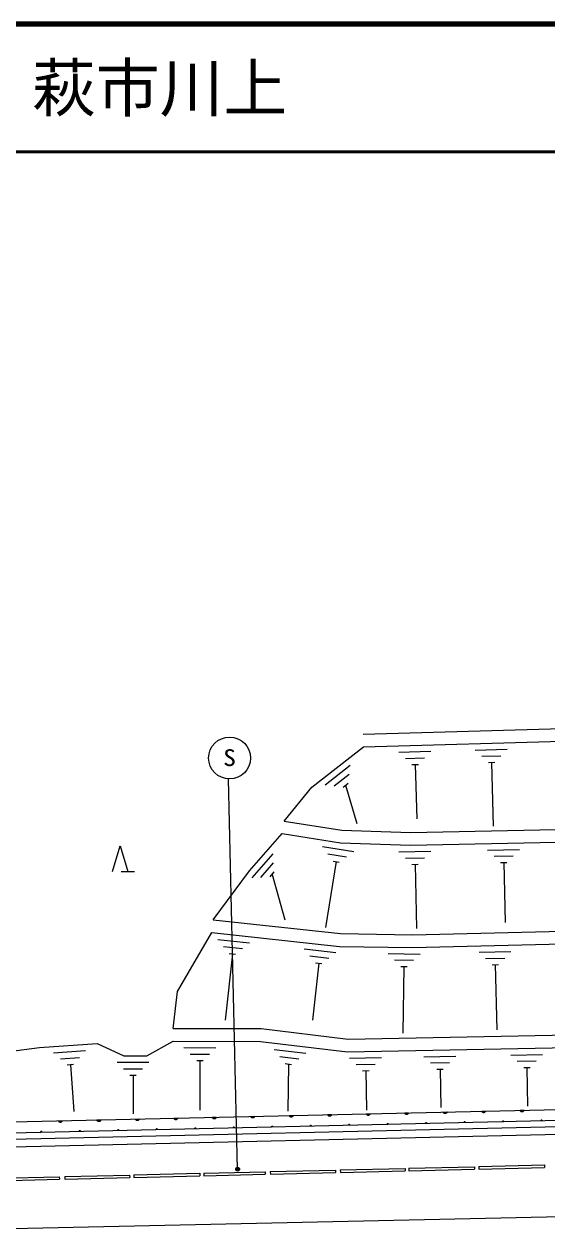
# Model space of a CAD drawing. Units: millimetres, scale not verified. Extents: x 40000 to 680000, y 20000 to 380000.
# Drawn here: x 404397 to 445394, y 285473 to 380000 of the extents above; entities that cross this region are included whole.
import ezdxf
from ezdxf.enums import TextEntityAlignment as Align

# ---------------------------------------------------------------- set-up
doc = ezdxf.new("R2010")
doc.units = ezdxf.units.MM
doc.header["$LTSCALE"] = 1000
for name, color, linetype, lineweight in [('M-BGD', 7, 'Continuous', 25), ('M-TTL', 2, 'Continuous', 140), ('M-TTL-LINE', 7, 'Continuous', 50)]:
    doc.layers.add(name, color=color, linetype=linetype, lineweight=lineweight)
doc.layers.add('M-TTL-TXT', color=7, linetype='Continuous')
doc.styles.add('ＭＳ ゴシック', font='')
doc.styles.get('ＭＳ ゴシック').set_extended_font_data('MS Gothic')

msp = doc.modelspace()

# ---------------------------------------------------------------- linework, layer by layer
at = {"layer": 'M-BGD'}
for p, q in [((430996, 324344), (483393, 325806)), ((431024, 323344), (483421, 324806)), ((433786, 322921), (436285, 322991)), ((434300, 322435), (435800, 322477)), ((439774, 323088), (442273, 323158)), ((440288, 322602), (441787, 322644)), ((428004, 320360), (429977, 321896)), ((434814, 321949), (435314, 321963)), ((435064, 321956), (435182, 317706)), ((440802, 322116), (441302, 322130)), ((441052, 322123), (441191, 317124)), ((421141, 290234), (420429, 320818)), ((428706, 320273), (429889, 321194)), ((429407, 320185), (429802, 320492)), ((429605, 320339), (430493, 317328)), ((422269, 313064), (423916, 314944)), ((427792, 315525), (430261, 315131)), ((428207, 314953), (429688, 314716)), ((433788, 315103), (436287, 315155)), ((440742, 315247), (443241, 315299)), ((441252, 314758), (442752, 314789)), ((422974, 313110), (423962, 314239)), ((428868, 314341), (428041, 309168)), ((428621, 314380), (429115, 314301)), ((434298, 314613), (435798, 314644)), ((434808, 314124), (435308, 314134)), ((435058, 314129), (435163, 309104)), ((441763, 314268), (442262, 314279)), ((442012, 314273), (442110, 309575)), ((412011, 313579), (413051, 313579)), ((423680, 313157), (424009, 313533)), ((423845, 313345), (424844, 309787)), ((419596, 308243), (422081, 307971)), ((420038, 307692), (421529, 307528)), ((426365, 307502), (428850, 307229)), ((440074, 307237), (442573, 307297)), ((420729, 307113), (420158, 301902)), ((420481, 307140), (420978, 307086)), ((426807, 306950), (428299, 306787)), ((427499, 306371), (427009, 301904)), ((427250, 306399), (427747, 306344)), ((432944, 307140), (435444, 307100)), ((433436, 306632), (434936, 306608)), ((440586, 306749), (442085, 306785)), ((441098, 306261), (441598, 306273)), ((433928, 306124), (434428, 306116)), ((434178, 306120), (434094, 300890)), ((441348, 306267), (441472, 301164)), ((416933, 299760), (419433, 299757)), ((406707, 299347), (409201, 299528)), ((407242, 298884), (408738, 298993)), ((417432, 299259), (418932, 299257)), ((417931, 298758), (418431, 298758)), ((418181, 298758), (418177, 294869)), ((424005, 299620), (426487, 299320)), ((424442, 299064), (425931, 298884)), ((429926, 298934), (432426, 298982)), ((435750, 299047), (438250, 299096)), ((442556, 299180), (445055, 299229)), ((443066, 298690), (444565, 298719)), ((407777, 298422), (408276, 298458)), ((408027, 298440), (408295, 294752)), ((411690, 298611), (414190, 298611)), ((412190, 298111), (413690, 298111)), ((424878, 298507), (425375, 298447)), ((425126, 298477), (425074, 294772)), ((430436, 298444), (431936, 298473)), ((430946, 297953), (431446, 297963)), ((431196, 297958), (431256, 294865)), ((436260, 298557), (437760, 298587)), ((436770, 298067), (437270, 298077)), ((437020, 298072), (437078, 295059)), ((443575, 298200), (444075, 298210)), ((443825, 298205), (443885, 295160)), ((412690, 297611), (413190, 297611)), ((412940, 297611), (412940, 294578)), ((333307, 292342), (514365, 296471)), ((174984, 287382), (517870, 295201)), ((334148, 291511), (515544, 295648)), ((174997, 286782), (517884, 294601)), ((407102, 294007), (407378, 294013)), ((407372, 293995), (407108, 293989)), ((410119, 294076), (410395, 294082)), ((410390, 294064), (410126, 294058)), ((410132, 294040), (410384, 294046)), ((410367, 294028), (410151, 294023)), ((410169, 294005), (410349, 294009)), ((410319, 293991), (410199, 293988)), ((413137, 294145), (413413, 294151)), ((413407, 294133), (413143, 294127)), ((413150, 294109), (413402, 294115)), ((413384, 294096), (413168, 294092)), ((413187, 294074), (413367, 294078)), ((413337, 294059), (413217, 294057)), ((416155, 294214), (416431, 294220)), ((416425, 294202), (416161, 294196)), ((416167, 294178), (416419, 294184)), ((416402, 294165), (416186, 294160)), ((416204, 294143), (416384, 294147)), ((416355, 294128), (416235, 294125)), ((419172, 294282), (419448, 294289)), ((419443, 294271), (419179, 294265)), ((419185, 294247), (419437, 294252)), ((419419, 294234), (419204, 294229)), ((419222, 294212), (419402, 294216)), ((419372, 294197), (419252, 294194)), ((422190, 294351), (422466, 294358)), ((422460, 294339), (422196, 294333)), ((422203, 294316), (422455, 294321)), ((422437, 294303), (422221, 294298)), ((422240, 294280), (422419, 294284)), ((422390, 294266), (422270, 294263)), ((425208, 294420), (425483, 294426)), ((425478, 294408), (425214, 294402)), ((425220, 294384), (425472, 294390)), ((425455, 294372), (425239, 294367)), ((425257, 294349), (425437, 294353)), ((425408, 294335), (425288, 294332)), ((428225, 294489), (428501, 294495)), ((428496, 294477), (428232, 294471)), ((428238, 294453), (428490, 294459)), ((428472, 294441), (428256, 294436)), ((428275, 294418), (428455, 294422)), ((428425, 294403), (428305, 294401)), ((431243, 294558), (431519, 294564)), ((431513, 294546), (431249, 294540)), ((431256, 294522), (431508, 294528)), ((431490, 294509), (431274, 294504)), ((431292, 294487), (431472, 294491)), ((431443, 294472), (431323, 294470)), ((434260, 294627), (434536, 294633)), ((434531, 294615), (434267, 294609)), ((434273, 294591), (434525, 294597)), ((434508, 294578), (434292, 294573)), ((434310, 294556), (434490, 294560)), ((434460, 294541), (434341, 294538)), ((437278, 294695), (437554, 294702)), ((437548, 294683), (437285, 294677)), ((437291, 294660), (437543, 294665)), ((437525, 294647), (437309, 294642)), ((437328, 294624), (437508, 294629)), ((437478, 294610), (437358, 294607)), ((440296, 294764), (440572, 294770)), ((440566, 294752), (440302, 294746)), ((440309, 294728), (440560, 294734)), ((440543, 294716), (440327, 294711)), ((440345, 294693), (440525, 294697)), ((440496, 294679), (440376, 294676)), ((441915, 293977), (442007, 293979)), ((442003, 293987), (441919, 293985)), ((441925, 293993), (441997, 293995)), ((441989, 294003), (441933, 294001)), ((441945, 294008), (441977, 294008)), ((443313, 294833), (443589, 294839)), ((443584, 294821), (443320, 294815)), ((443326, 294797), (443578, 294803)), ((443561, 294785), (443345, 294780)), ((443363, 294762), (443543, 294766)), ((443513, 294747), (443393, 294745)), ((444933, 294046), (445025, 294048)), ((445021, 294056), (444937, 294054)), ((444943, 294062), (445015, 294064)), ((445006, 294071), (444950, 294070)), ((444962, 294076), (444994, 294077)), ((405704, 293151), (405796, 293153)), ((405791, 293161), (405707, 293159)), ((405713, 293167), (405785, 293169)), ((405777, 293177), (405721, 293175)), ((405733, 293182), (405765, 293182)), ((407115, 293971), (407366, 293977)), ((407349, 293959), (407133, 293954)), ((407151, 293936), (407331, 293940)), ((407302, 293922), (407182, 293919)), ((408721, 293220), (408813, 293222)), ((408809, 293230), (408725, 293228)), ((408731, 293236), (408803, 293238)), ((408795, 293246), (408739, 293244)), ((408751, 293251), (408783, 293251)), ((411739, 293289), (411831, 293291)), ((411827, 293299), (411743, 293297)), ((411749, 293305), (411821, 293307)), ((411812, 293314), (411756, 293313)), ((411768, 293319), (411800, 293320)), ((414757, 293358), (414849, 293360)), ((414844, 293368), (414760, 293366)), ((414766, 293374), (414838, 293375)), ((414830, 293383), (414774, 293382)), ((414786, 293388), (414818, 293389)), ((417774, 293426), (417866, 293428)), ((417862, 293436), (417778, 293434)), ((417784, 293443), (417856, 293444)), ((417848, 293452), (417792, 293451)), ((417804, 293457), (417836, 293458)), ((420792, 293495), (420884, 293497)), ((420880, 293505), (420796, 293503)), ((420801, 293511), (420873, 293513)), ((420865, 293521), (420809, 293520)), ((420821, 293526), (420853, 293527)), ((423809, 293564), (423901, 293566)), ((423897, 293574), (423813, 293572)), ((423819, 293580), (423891, 293582)), ((423883, 293590), (423827, 293588)), ((423839, 293595), (423871, 293595)), ((426827, 293633), (426919, 293635)), ((426915, 293643), (426831, 293641)), ((426837, 293649), (426909, 293651)), ((426901, 293658), (426845, 293657)), ((426856, 293663), (426888, 293664)), ((429845, 293702), (429937, 293704)), ((429933, 293712), (429849, 293710)), ((429854, 293718), (429926, 293719)), ((429918, 293727), (429862, 293726)), ((429874, 293732), (429906, 293733)), ((432862, 293770), (432954, 293773)), ((432950, 293780), (432866, 293779)), ((432872, 293787), (432944, 293788)), ((432936, 293796), (432880, 293795)), ((432892, 293801), (432924, 293802)), ((435880, 293839), (435972, 293841)), ((435968, 293849), (435884, 293847)), ((435890, 293855), (435962, 293857)), ((435953, 293865), (435897, 293864)), ((435909, 293870), (435941, 293871)), ((438898, 293908), (438990, 293910)), ((438985, 293918), (438902, 293916)), ((438907, 293924), (438979, 293926)), ((438971, 293934), (438915, 293932)), ((438927, 293939), (438959, 293939)), ((429191, 290173), (434283, 290296)), ((434283, 290296), (434288, 290096)), ((434573, 290303), (439719, 290427)), ((434573, 290303), (434577, 290103)), ((434577, 290103), (439724, 290227)), ((439719, 290427), (439724, 290227)), ((440052, 290435), (445208, 290560)), ((440052, 290435), (440056, 290235)), ((440056, 290235), (445213, 290360)), ((445208, 290560), (445213, 290360)), ((402153, 289520), (407158, 289641)), ((402158, 289320), (407163, 289441)), ((407158, 289641), (407163, 289441)), ((407582, 289651), (412674, 289774)), ((407582, 289651), (407586, 289451)), ((407586, 289451), (412678, 289574)), ((412674, 289774), (412678, 289574)), ((413002, 289782), (418176, 289907)), ((413002, 289782), (413007, 289582)), ((413007, 289582), (418181, 289707)), ((418176, 289907), (418181, 289707)), ((418485, 289914), (423289, 290030)), ((418485, 289914), (418489, 289714)), ((418489, 289714), (423293, 289830)), ((423289, 290030), (423293, 289830)), ((423703, 290040), (428818, 290164)), ((423703, 290040), (423708, 289840)), ((423708, 289840), (428823, 289964)), ((428818, 290164), (428823, 289964)), ((429191, 290173), (429196, 289973)), ((429196, 289973), (434288, 290096))]:
    msp.add_line(p, q, dxfattribs=at)
for points in [[(424802, 317523), (426973, 320191), (431024, 323344)], [(424802, 317523), (429310, 316802), (434703, 316622), (491826, 317809)], [(424644, 316535), (429214, 315804), (434697, 315622), (491846, 316810)], [(419236, 309792), (422083, 313611), (424644, 316535)], [(411331, 313579), (411931, 315579), (412531, 313579)], [(419236, 309792), (429197, 308700), (434842, 308610), (501265, 310224)], [(419127, 308798), (429134, 307701), (434846, 307610), (501289, 309224)], [(416078, 301260), (416417, 304152), (419127, 308798)], [(416076, 300260), (422938, 300253), (429746, 299430), (467181, 300161), (501289, 300984), (506636, 301943), (508007, 303863), (509652, 304959)], [(416078, 301260), (422998, 301253), (429797, 300431), (467159, 301161), (501188, 301982), (505577, 302769)], [(340131, 292498), (340133, 294143), (340708, 295949), (340790, 293075), (364686, 294430), (405606, 299768), (410123, 300096), (412217, 299111), (414024, 299111), (416076, 300260)], [(175131, 280617), (270369, 282687), (369934, 284852), (469308, 287013), (537870, 288503)]]:
    msp.add_lwpolyline(points, dxfattribs=at)
for points in [[(407389, 294032), (407378, 293995), (407361, 293965), (407331, 293934), (407302, 293916), (407266, 293903), (407218, 293902), (407182, 293913), (407151, 293930), (407121, 293960), (407102, 293989), (407089, 294025)], [(410407, 294101), (410396, 294064), (410378, 294034), (410349, 294003), (410320, 293985), (410284, 293972), (410236, 293971), (410200, 293982), (410169, 293999), (410138, 294028), (410120, 294058), (410107, 294094)], [(413425, 294169), (413413, 294133), (413396, 294103), (413367, 294072), (413337, 294053), (413301, 294041), (413253, 294039), (413217, 294051), (413187, 294068), (413156, 294097), (413137, 294127), (413125, 294163)], [(416442, 294238), (416431, 294202), (416414, 294172), (416384, 294141), (416355, 294122), (416319, 294109), (416271, 294108), (416235, 294119), (416204, 294137), (416174, 294166), (416155, 294196), (416142, 294231)], [(419460, 294307), (419449, 294271), (419431, 294240), (419402, 294210), (419372, 294191), (419337, 294178), (419289, 294177), (419252, 294188), (419222, 294206), (419191, 294235), (419173, 294264), (419160, 294300)], [(422477, 294376), (422466, 294340), (422449, 294309), (422420, 294278), (422390, 294260), (422354, 294247), (422306, 294246), (422270, 294257), (422240, 294274), (422209, 294304), (422190, 294333), (422178, 294369)], [(425495, 294445), (425484, 294408), (425467, 294378), (425437, 294347), (425408, 294329), (425372, 294316), (425324, 294315), (425288, 294326), (425257, 294343), (425227, 294372), (425208, 294402), (425195, 294438)], [(428513, 294513), (428502, 294477), (428484, 294447), (428455, 294416), (428425, 294397), (428390, 294385), (428342, 294384), (428305, 294395), (428275, 294412), (428244, 294441), (428226, 294471), (428213, 294507)], [(431530, 294582), (431519, 294546), (431502, 294516), (431473, 294485), (431443, 294466), (431407, 294453), (431359, 294452), (431323, 294464), (431293, 294481), (431262, 294510), (431243, 294540), (431230, 294575)], [(434548, 294651), (434537, 294615), (434519, 294584), (434490, 294554), (434461, 294535), (434425, 294522), (434377, 294521), (434341, 294532), (434310, 294550), (434280, 294579), (434261, 294609), (434248, 294644)], [(437566, 294720), (437554, 294684), (437537, 294653), (437508, 294623), (437478, 294604), (437443, 294591), (437395, 294590), (437358, 294601), (437328, 294618), (437297, 294648), (437279, 294677), (437266, 294713)], [(440583, 294789), (440572, 294752), (440555, 294722), (440525, 294691), (440496, 294673), (440460, 294660), (440412, 294659), (440376, 294670), (440346, 294687), (440315, 294717), (440296, 294746), (440283, 294782)], [(441912, 293969), (441915, 293981), (441921, 293991), (441931, 294001), (441941, 294007), (441953, 294012), (441969, 294012), (441981, 294008), (441991, 294003), (442001, 293993), (442007, 293983), (442011, 293971)], [(443601, 294858), (443590, 294821), (443572, 294791), (443543, 294760), (443514, 294742), (443478, 294729), (443430, 294728), (443394, 294739), (443363, 294756), (443332, 294785), (443314, 294815), (443301, 294851)], [(444929, 294038), (444933, 294050), (444939, 294060), (444948, 294070), (444958, 294076), (444970, 294081), (444986, 294081), (444998, 294077), (445008, 294071), (445019, 294062), (445025, 294052), (445029, 294040)], [(405700, 293143), (405704, 293155), (405709, 293165), (405719, 293175), (405729, 293182), (405741, 293186), (405757, 293186), (405769, 293183), (405779, 293177), (405789, 293167), (405796, 293157), (405800, 293145)], [(408717, 293212), (408721, 293224), (408727, 293234), (408737, 293244), (408747, 293250), (408759, 293255), (408775, 293255), (408787, 293251), (408797, 293246), (408807, 293236), (408813, 293226), (408817, 293214)], [(411735, 293281), (411739, 293293), (411745, 293303), (411754, 293313), (411764, 293319), (411776, 293324), (411792, 293324), (411804, 293320), (411814, 293314), (411825, 293305), (411831, 293295), (411835, 293283)], [(414753, 293349), (414756, 293362), (414762, 293372), (414772, 293382), (414782, 293388), (414794, 293392), (414810, 293393), (414822, 293389), (414832, 293383), (414842, 293373), (414848, 293364), (414853, 293352)], [(417770, 293418), (417774, 293430), (417780, 293440), (417790, 293451), (417800, 293457), (417811, 293461), (417827, 293462), (417840, 293458), (417850, 293452), (417860, 293442), (417866, 293432), (417870, 293421)], [(420788, 293487), (420792, 293499), (420798, 293509), (420807, 293520), (420817, 293526), (420829, 293530), (420845, 293530), (420857, 293527), (420867, 293521), (420878, 293511), (420884, 293501), (420888, 293489)], [(423806, 293556), (423809, 293568), (423815, 293578), (423825, 293588), (423835, 293595), (423847, 293599), (423863, 293599), (423875, 293595), (423885, 293590), (423895, 293580), (423901, 293570), (423906, 293558)], [(426823, 293625), (426827, 293637), (426833, 293647), (426843, 293657), (426852, 293663), (426864, 293668), (426880, 293668), (426892, 293664), (426903, 293659), (426913, 293649), (426919, 293639), (426923, 293627)], [(429841, 293694), (429845, 293706), (429850, 293716), (429860, 293726), (429870, 293732), (429882, 293736), (429898, 293737), (429910, 293733), (429920, 293727), (429930, 293718), (429937, 293708), (429941, 293696)], [(432859, 293762), (432862, 293774), (432868, 293785), (432878, 293795), (432888, 293801), (432900, 293805), (432916, 293806), (432928, 293802), (432938, 293796), (432948, 293786), (432954, 293777), (432959, 293765)], [(435876, 293831), (435880, 293843), (435886, 293853), (435895, 293864), (435905, 293870), (435917, 293874), (435933, 293874), (435945, 293871), (435955, 293865), (435966, 293855), (435972, 293845), (435976, 293833)], [(438894, 293900), (438898, 293912), (438903, 293922), (438913, 293932), (438923, 293939), (438935, 293943), (438951, 293943), (438963, 293940), (438973, 293934), (438983, 293924), (438990, 293914), (438994, 293902)]]:
    msp.add_lwpolyline(points, close=True, dxfattribs=at)
for centre, radius in [((420511, 322465), 1642), ((421141, 290234), 150), ((421141, 290234), 90), ((421141, 290234), 30)]:
    msp.add_circle(centre, radius, dxfattribs=at)
at = {"layer": 'M-TTL'}
msp.add_line((680000, 380000), (40000, 380000), dxfattribs=at)
at = {"layer": 'M-TTL-LINE'}
msp.add_line((40000, 370000), (680000, 370000), dxfattribs=at)

# ---------------------------------------------------------------- texts
at = {"layer": 'M-BGD', "style": 'ＭＳ ゴシック', "width": 1.1}
msp.add_text('S', height=1320, dxfattribs=at).set_placement((420016, 321439), align=Align.BOTTOM_LEFT)
at = {"layer": 'M-TTL-TXT', "style": 'ＭＳ ゴシック'}
msp.add_text('萩市川上', height=3666, dxfattribs=at).set_placement((405024, 375000), align=Align.MIDDLE_LEFT)

doc.saveas('drawing.dxf')
